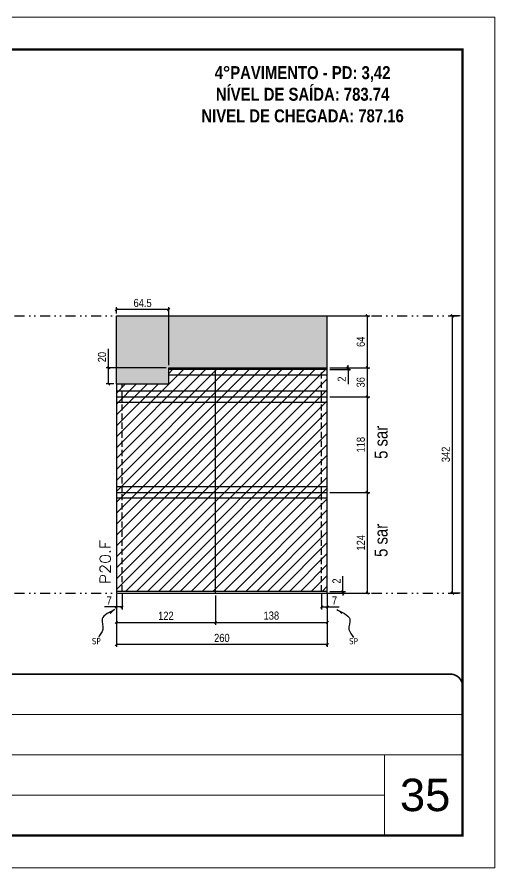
# Model space of a CAD drawing. Extents: x 14400 to 27878, y -21631 to 6985.
# Drawn here: x 18479 to 19068, y -3254 to -2204 of the extents above; entities that cross this region are included whole.
import ezdxf

# ---------------------------------------------------------------- set-up
doc = ezdxf.new("R2010")
doc.units = 0
for name, pattern in [('CONTINUO', [0]), ('DASHED', [0.75, 0.5, -0.25]), ('DIVIDE2', [0.625, 0.25, -0.125, 0, -0.125, 0, -0.125]), ('HIDDEN', [0.375, 0.25, -0.125])]:
    doc.linetypes.add(name, pattern=pattern)
for name, color, linetype, lineweight in [('CARIMBO', 255, 'Continuous', 9), ('Folhas', 255, 'Continuous', 9), ('Hachura', 251, 'Continuous', 9), ('SARRAFO DE PRESSAO', 251, 'DASHED', 9), ('Texto Seção', 7, 'Continuous', 15)]:
    doc.layers.add(name, color=color, linetype=linetype, lineweight=lineweight)
for name, color, linetype in [('COTA', 241, 'Continuous'), ('NOMENCLATURA', 7, 'Continuous'), ('Nível', 160, 'Continuous'), ('Painéis', 200, 'Continuous'), ('SARR_2.2x7', 40, 'Continuous'), ('Sarrafo de Pressão', 42, 'HIDDEN'), ('texto', 7, 'Continuous')]:
    doc.layers.add(name, color=color, linetype=linetype)
doc.styles.add('ARIAL', font='arial.ttf')
doc.styles.add('ARIAL_NARROW', font='ARIALN.TTF', dxfattribs={"height": 0.2})
doc.styles.add('COTA TECNICA', font='techl___.ttf', dxfattribs={"height": 10})
doc.styles.add('COTA TECNICA-50', font='techl___.ttf', dxfattribs={"height": 10})
doc.styles.add('REGUA-120', font='ROMANS.shx', dxfattribs={"height": 15})
doc.styles.add('ROMANC', font='techb___.ttf', dxfattribs={"height": 2.5})
doc.styles.get("Standard").update_dxf_attribs({"font": 'arial.ttf'})
doc.dimstyles.new('COTA PAINEL-50', dxfattribs={"dimtxt": 10, "dimasz": 3, "dimexe": 3, "dimexo": 3, "dimgap": 3, "dimtad": 1, "dimdec": 1, "dimzin": 12, "dimdsep": 46, "dimtxsty": 'COTA TECNICA-50', "dimblk1": 'OBLIQUE', "dimblk2": 'OBLIQUE', "dimsah": 1, "dimcen": 0.9, "dimclrd": 4, "dimclre": 4, "dimclrt": 240, "dimadec": 1, "dimazin": 3, "dimtfac": 1, "dimtdec": 1, "dimtmove": 0, "dimatfit": 3, "dimfxl": 1, "dimtolj": 1, "dimtzin": 12, "dimarcsym": 0})
doc.dimstyles.new('PAINEL', dxfattribs={"dimtxt": 10, "dimasz": 3, "dimexe": 3, "dimexo": 3, "dimgap": 3, "dimtad": 1, "dimdec": 1, "dimzin": 12, "dimdsep": 46, "dimtxsty": 'COTA TECNICA', "dimblk1": 'OBLIQUE', "dimblk2": 'OBLIQUE', "dimsah": 1, "dimcen": 0.9, "dimclrd": 4, "dimclre": 4, "dimclrt": 240, "dimadec": 1, "dimazin": 3, "dimtfac": 1, "dimtdec": 1, "dimtmove": 0, "dimatfit": 3, "dimfxl": 1, "dimtolj": 1, "dimtzin": 12, "dimarcsym": 0})
doc.dimstyles.get("Standard").update_dxf_attribs({"dimtxt": 0.18, "dimasz": 0.18, "dimexe": 0.18, "dimexo": 0.0625, "dimgap": 0.09, "dimtad": 0, "dimtih": 1, "dimtoh": 1, "dimdec": 4, "dimzin": 0, "dimdsep": 46, "dimtxsty": 'Standard', "dimcen": 0.09, "dimadec": 0, "dimazin": 0, "dimtfac": 1, "dimtdec": 4, "dimtofl": 0, "dimtmove": 0, "dimatfit": 3, "dimfxl": 1, "dimtolj": 1, "dimtzin": 0, "dimarcsym": 0})

# ---------------------------------------------------------------- blocks, each defined once
blk = doc.blocks.new('9999999999')
at = {"color": 30, "linetype": 'CONTINUO'}
for p, q in [((98564.6, 34379.6), (99584, 34379.6)), ((98564.6, 34329.8), (99488, 34329.8)), ((99584, 34329.8), (99488, 34329.8)), ((99488, 34329.8), (99488, 34230.2)), ((98564.6, 34280), (99488, 34280))]:
    blk.add_line(p, q, dxfattribs=at)
at = {"color": 30, "linetype": 'CONTINUO', "const_width": 2}
blk.add_lwpolyline([(99584, 34230.2), (99584, 34414.4, 0.414214), (99569, 34429.4), (98229, 34429.4, 0.414214), (98214, 34414.4), (98214, 34245.2, 0.414214), (98229, 34230.2), (99584, 34230.2)], format="xyb", dxfattribs=at)
at = {"layer": 'Folhas'}
blk.add_lwpolyline([(98139, 34190.2), (99624, 34190.2), (99624, 35240.2), (98139, 35240.2)], close=True, dxfattribs=at)
at = {"layer": 'Folhas', "color": 30, "const_width": 3}
blk.add_lwpolyline([(98214, 34230.2), (99584, 34230.2), (99584, 35200.2), (98214, 35200.2)], close=True, dxfattribs=at)
blk = doc.blocks.new('_Oblique')
at = {"color": 0, "linetype": 'ByBlock', "lineweight": -2}
blk.add_line((-0.5, -0.5), (0.5, 0.5), dxfattribs=at)
blk = doc.blocks.new('*D1175')
at = {"layer": 'COTA', "color": 4, "lineweight": -2, "transparency": 16777216}
for p, q in [((18601.8, -2915.6), (18601.8, -2981.2)), ((18861.8, -2915.6), (18861.8, -2981.2)), ((18861.8, -2978.2), (18601.8, -2978.2))]:
    blk.add_line(p, q, dxfattribs=at)
at = {"layer": 'Defpoints', "color": 0, "transparency": 16777216}
for p in [(18601.8, -2912.6), (18861.8, -2912.6), (18601.8, -2978.2)]:
    blk.add_point(p, dxfattribs=at)
at = {"layer": 'COTA', "color": 4, "lineweight": -2, "transparency": 16777216, "xscale": 3, "yscale": 3, "zscale": 3, "rotation": 180}
blk.add_blockref('_Oblique', (18601.8, -2978.2), dxfattribs=at)
at = {"layer": 'COTA', "color": 4, "lineweight": -2, "transparency": 16777216, "xscale": 3, "yscale": 3, "zscale": 3}
blk.add_blockref('_Oblique', (18861.8, -2978.2), dxfattribs=at)
at = {"layer": 'COTA', "color": 240, "transparency": 16777216, "insert": (18731.8, -2970.1), "char_height": 10, "attachment_point": 5, "style": 'COTA TECNICA'}
blk.add_mtext('\\A1;260', dxfattribs=at)
blk = doc.blocks.new('*D1176')
at = {"layer": 'COTA', "color": 4, "lineweight": -2, "transparency": 16777216}
for p, q in [((18854.8, -2915.6), (18854.8, -2934.8)), ((18861.8, -2917.6), (18861.8, -2934.8)), ((18854.8, -2931.8), (18861.8, -2931.8)), ((18861.8, -2931.8), (18876.5, -2931.8))]:
    blk.add_line(p, q, dxfattribs=at)
at = {"layer": 'Defpoints', "color": 0, "transparency": 16777216}
for p in [(18854.8, -2912.6), (18861.8, -2914.6), (18861.8, -2931.8)]:
    blk.add_point(p, dxfattribs=at)
at = {"layer": 'COTA', "color": 4, "lineweight": -2, "transparency": 16777216, "xscale": 3, "yscale": 3, "zscale": 3, "rotation": 180}
blk.add_blockref('_Oblique', (18854.8, -2931.8), dxfattribs=at)
at = {"layer": 'COTA', "color": 4, "lineweight": -2, "transparency": 16777216, "xscale": 3, "yscale": 3, "zscale": 3}
blk.add_blockref('_Oblique', (18861.8, -2931.8), dxfattribs=at)
at = {"layer": 'COTA', "color": 240, "transparency": 16777216, "insert": (18870.7, -2923.8), "char_height": 10, "attachment_point": 5, "style": 'COTA TECNICA-50'}
blk.add_mtext('\\A1;7', dxfattribs=at)
blk = doc.blocks.new('*D1177')
at = {"layer": 'COTA', "color": 4, "lineweight": -2, "transparency": 16777216}
for p, q in [((18601.8, -2917.6), (18601.8, -2934.8)), ((18608.8, -2915.6), (18608.8, -2934.8)), ((18601.8, -2931.8), (18587.1, -2931.8)), ((18608.8, -2931.8), (18601.8, -2931.8))]:
    blk.add_line(p, q, dxfattribs=at)
at = {"layer": 'Defpoints', "color": 0, "transparency": 16777216}
for p in [(18601.8, -2914.6), (18608.8, -2912.6), (18601.8, -2931.8)]:
    blk.add_point(p, dxfattribs=at)
at = {"layer": 'COTA', "color": 4, "lineweight": -2, "transparency": 16777216, "xscale": 3, "yscale": 3, "zscale": 3, "rotation": 180}
blk.add_blockref('_Oblique', (18601.8, -2931.8), dxfattribs=at)
at = {"layer": 'COTA', "color": 4, "lineweight": -2, "transparency": 16777216, "xscale": 3, "yscale": 3, "zscale": 3}
blk.add_blockref('_Oblique', (18608.8, -2931.8), dxfattribs=at)
at = {"layer": 'COTA', "color": 240, "transparency": 16777216, "insert": (18592.9, -2923.8), "char_height": 10, "attachment_point": 5, "style": 'COTA TECNICA-50'}
blk.add_mtext('\\A1;7', dxfattribs=at)
blk = doc.blocks.new('*D1178')
at = {"layer": 'COTA', "color": 4, "lineweight": -2, "transparency": 16777216}
for p, q in [((18881.1, -2912.6), (18881.1, -2893.8)), ((18864.8, -2912.6), (18884.1, -2912.6)), ((18864.8, -2914.6), (18884.1, -2914.6)), ((18881.1, -2914.6), (18881.1, -2912.6)), ((18881.1, -2914.6), (18881.1, -2917.6))]:
    blk.add_line(p, q, dxfattribs=at)
at = {"layer": 'Defpoints', "color": 0, "transparency": 16777216}
for p in [(18861.8, -2912.6), (18861.8, -2914.6), (18881.1, -2914.6)]:
    blk.add_point(p, dxfattribs=at)
at = {"layer": 'COTA', "color": 4, "lineweight": -2, "transparency": 16777216, "xscale": 3, "yscale": 3, "zscale": 3}
for p, rotation in [((18881.1, -2912.6), 270), ((18881.1, -2914.6), 90)]:
    blk.add_blockref('_Oblique', p, dxfattribs=dict(at, rotation=rotation))
at = {"layer": 'COTA', "color": 240, "transparency": 16777216, "insert": (18873.1, -2899.8), "char_height": 10, "attachment_point": 5, "rotation": 90, "style": 'COTA TECNICA-50'}
blk.add_mtext('\\A1;2', dxfattribs=at)
blk = doc.blocks.new('*D1187')
at = {"layer": 'COTA', "color": 4, "lineweight": -2, "transparency": 16777216}
for p, q in [((18723.8, -2917.6), (18723.8, -2953.8)), ((18861.8, -2917.6), (18861.8, -2953.8)), ((18723.8, -2950.8), (18861.8, -2950.8))]:
    blk.add_line(p, q, dxfattribs=at)
at = {"layer": 'Defpoints', "color": 0, "transparency": 16777216}
for p in [(18723.8, -2914.6), (18861.8, -2914.6), (18861.8, -2950.8)]:
    blk.add_point(p, dxfattribs=at)
at = {"layer": 'COTA', "color": 4, "lineweight": -2, "transparency": 16777216, "xscale": 3, "yscale": 3, "zscale": 3, "rotation": 180}
blk.add_blockref('_Oblique', (18723.8, -2950.8), dxfattribs=at)
at = {"layer": 'COTA', "color": 4, "lineweight": -2, "transparency": 16777216, "xscale": 3, "yscale": 3, "zscale": 3}
blk.add_blockref('_Oblique', (18861.8, -2950.8), dxfattribs=at)
at = {"layer": 'COTA', "color": 240, "transparency": 16777216, "insert": (18792.8, -2942.5), "char_height": 10, "attachment_point": 5, "style": 'COTA TECNICA'}
blk.add_mtext('\\A1;138', dxfattribs=at)
blk = doc.blocks.new('*D1188')
at = {"layer": 'COTA', "color": 4, "lineweight": -2, "transparency": 16777216}
for p, q in [((18601.8, -2917.6), (18601.8, -2953.8)), ((18723.8, -2917.6), (18723.8, -2953.8)), ((18601.8, -2950.8), (18723.8, -2950.8))]:
    blk.add_line(p, q, dxfattribs=at)
at = {"layer": 'Defpoints', "color": 0, "transparency": 16777216}
for p in [(18601.8, -2914.6), (18723.8, -2914.6), (18723.8, -2950.8)]:
    blk.add_point(p, dxfattribs=at)
at = {"layer": 'COTA', "color": 4, "lineweight": -2, "transparency": 16777216, "xscale": 3, "yscale": 3, "zscale": 3, "rotation": 180}
blk.add_blockref('_Oblique', (18601.8, -2950.8), dxfattribs=at)
at = {"layer": 'COTA', "color": 4, "lineweight": -2, "transparency": 16777216, "xscale": 3, "yscale": 3, "zscale": 3}
blk.add_blockref('_Oblique', (18723.8, -2950.8), dxfattribs=at)
at = {"layer": 'COTA', "color": 240, "transparency": 16777216, "insert": (18662.8, -2942.7), "char_height": 10, "attachment_point": 5, "style": 'COTA TECNICA'}
blk.add_mtext('\\A1;122', dxfattribs=at)
blk = doc.blocks.new('*D1186')
at = {"layer": 'COTA', "color": 4, "lineweight": -2, "transparency": 16777216}
for p, q in [((18864.8, -2790.6), (18914.2, -2790.6)), ((18911.2, -2914.6), (18911.2, -2790.6)), ((18864.8, -2914.6), (18914.2, -2914.6))]:
    blk.add_line(p, q, dxfattribs=at)
at = {"layer": 'Defpoints', "color": 0, "transparency": 16777216}
for p in [(18861.8, -2790.6), (18911.2, -2790.6), (18861.8, -2914.6)]:
    blk.add_point(p, dxfattribs=at)
at = {"layer": 'COTA', "color": 4, "lineweight": -2, "transparency": 16777216, "xscale": 3, "yscale": 3, "zscale": 3}
for p, rotation in [((18911.2, -2790.6), 90), ((18911.2, -2914.6), 270)]:
    blk.add_blockref('_Oblique', p, dxfattribs=dict(at, rotation=rotation))
at = {"layer": 'COTA', "color": 240, "transparency": 16777216, "insert": (18903.1, -2852.6), "char_height": 10, "attachment_point": 5, "rotation": 90, "style": 'COTA TECNICA'}
blk.add_mtext('\\A1;124', dxfattribs=at)
blk = doc.blocks.new('*D1630')
at = {"layer": 'COTA', "color": 4, "lineweight": -2, "transparency": 16777216}
for p, q in [((18864.8, -2572.6), (18914.2, -2572.6)), ((18911.2, -2636.6), (18911.2, -2572.6)), ((18864.8, -2636.6), (18914.2, -2636.6))]:
    blk.add_line(p, q, dxfattribs=at)
at = {"layer": 'Defpoints', "color": 0, "transparency": 16777216}
for p in [(18861.8, -2572.6), (18911.2, -2572.6), (18861.8, -2636.6)]:
    blk.add_point(p, dxfattribs=at)
at = {"layer": 'COTA', "color": 4, "lineweight": -2, "transparency": 16777216, "xscale": 3, "yscale": 3, "zscale": 3}
for p, rotation in [((18911.2, -2572.6), 90), ((18911.2, -2636.6), 270)]:
    blk.add_blockref('_Oblique', p, dxfattribs=dict(at, rotation=rotation))
at = {"layer": 'COTA', "color": 240, "transparency": 16777216, "insert": (18903.1, -2604.6), "char_height": 10, "attachment_point": 5, "rotation": 90, "style": 'COTA TECNICA'}
blk.add_mtext('\\A1;64', dxfattribs=at)
blk = doc.blocks.new('*D1665')
at = {"layer": 'COTA', "color": 4, "lineweight": -2, "transparency": 16777216}
for p, q in [((18864.8, -2672.6), (18914.2, -2672.6)), ((18911.2, -2790.6), (18911.2, -2672.6)), ((18864.8, -2790.6), (18914.2, -2790.6))]:
    blk.add_line(p, q, dxfattribs=at)
at = {"layer": 'Defpoints', "color": 0, "transparency": 16777216}
for p in [(18861.8, -2672.6), (18911.2, -2672.6), (18861.8, -2790.6)]:
    blk.add_point(p, dxfattribs=at)
at = {"layer": 'COTA', "color": 4, "lineweight": -2, "transparency": 16777216, "xscale": 3, "yscale": 3, "zscale": 3}
for p, rotation in [((18911.2, -2672.6), 90), ((18911.2, -2790.6), 270)]:
    blk.add_blockref('_Oblique', p, dxfattribs=dict(at, rotation=rotation))
at = {"layer": 'COTA', "color": 240, "transparency": 16777216, "insert": (18903.1, -2731.6), "char_height": 10, "attachment_point": 5, "rotation": 90, "style": 'COTA TECNICA'}
blk.add_mtext('\\A1;118', dxfattribs=at)
blk = doc.blocks.new('*D1945')
at = {"layer": 'COTA', "color": 4, "lineweight": -2, "transparency": 16777216}
for p, q in [((19025.5, -2572.6), (19013.1, -2572.6)), ((19016.1, -2914.6), (19016.1, -2572.6)), ((19025.5, -2914.6), (19013.1, -2914.6))]:
    blk.add_line(p, q, dxfattribs=at)
at = {"layer": 'Defpoints', "color": 0, "transparency": 16777216}
for p in [(19016.1, -2572.6), (19028.5, -2572.6), (19028.5, -2914.6)]:
    blk.add_point(p, dxfattribs=at)
at = {"layer": 'COTA', "color": 4, "lineweight": -2, "transparency": 16777216, "xscale": 3, "yscale": 3, "zscale": 3}
for p, rotation in [((19016.1, -2572.6), 90), ((19016.1, -2914.6), 270)]:
    blk.add_blockref('_Oblique', p, dxfattribs=dict(at, rotation=rotation))
at = {"layer": 'COTA', "color": 240, "transparency": 16777216, "insert": (19007.9, -2743.6), "char_height": 10, "attachment_point": 5, "rotation": 90, "style": 'COTA TECNICA'}
blk.add_mtext('\\A1;342', dxfattribs=at)
blk = doc.blocks.new('*D1953')
at = {"layer": 'COTA', "color": 4, "lineweight": -2, "transparency": 16777216}
for p, q in [((18864.8, -2636.6), (18914.2, -2636.6)), ((18911.2, -2672.6), (18911.2, -2636.6)), ((18864.8, -2672.6), (18914.2, -2672.6))]:
    blk.add_line(p, q, dxfattribs=at)
at = {"layer": 'Defpoints', "color": 0, "transparency": 16777216}
for p in [(18861.8, -2636.6), (18911.2, -2636.6), (18861.8, -2672.6)]:
    blk.add_point(p, dxfattribs=at)
at = {"layer": 'COTA', "color": 4, "lineweight": -2, "transparency": 16777216, "xscale": 3, "yscale": 3, "zscale": 3}
for p, rotation in [((18911.2, -2636.6), 90), ((18911.2, -2672.6), 270)]:
    blk.add_blockref('_Oblique', p, dxfattribs=dict(at, rotation=rotation))
at = {"layer": 'COTA', "color": 240, "transparency": 16777216, "insert": (18903, -2654.6), "char_height": 10, "attachment_point": 5, "rotation": 90, "style": 'COTA TECNICA'}
blk.add_mtext('\\A1;36', dxfattribs=at)
blk = doc.blocks.new('*D2197')
at = {"layer": 'COTA', "color": 4, "lineweight": -2, "transparency": 16777216}
for p, q in [((18887.5, -2636.6), (18887.5, -2633.6)), ((18864.8, -2636.6), (18890.5, -2636.6)), ((18864.8, -2638.6), (18890.5, -2638.6)), ((18887.5, -2636.6), (18887.5, -2638.6)), ((18887.5, -2638.6), (18887.5, -2656.7))]:
    blk.add_line(p, q, dxfattribs=at)
at = {"layer": 'Defpoints', "color": 0, "transparency": 16777216}
for p in [(18861.8, -2636.6), (18861.8, -2638.6), (18887.5, -2638.6)]:
    blk.add_point(p, dxfattribs=at)
at = {"layer": 'COTA', "color": 4, "lineweight": -2, "transparency": 16777216, "xscale": 3, "yscale": 3, "zscale": 3}
for p, rotation in [((18887.5, -2636.6), 270), ((18887.5, -2638.6), 90)]:
    blk.add_blockref('_Oblique', p, dxfattribs=dict(at, rotation=rotation))
at = {"layer": 'COTA', "color": 240, "transparency": 16777216, "insert": (18879.5, -2650.6), "char_height": 10, "attachment_point": 5, "rotation": 90, "style": 'COTA TECNICA'}
blk.add_mtext('\\A1;2', dxfattribs=at)
blk = doc.blocks.new('*D4476')
at = {"layer": 'COTA', "color": 4, "lineweight": -2, "transparency": 16777216}
for p, q in [((18601.8, -2569.6), (18601.8, -2561.9)), ((18666.3, -2633.6), (18666.3, -2561.9)), ((18666.3, -2564.9), (18601.8, -2564.9))]:
    blk.add_line(p, q, dxfattribs=at)
at = {"layer": 'Defpoints', "color": 0, "transparency": 16777216}
for p in [(18601.8, -2564.9), (18601.8, -2572.6), (18666.3, -2636.6)]:
    blk.add_point(p, dxfattribs=at)
at = {"layer": 'COTA', "color": 4, "lineweight": -2, "transparency": 16777216, "xscale": 3, "yscale": 3, "zscale": 3, "rotation": 180}
blk.add_blockref('_Oblique', (18601.8, -2564.9), dxfattribs=at)
at = {"layer": 'COTA', "color": 4, "lineweight": -2, "transparency": 16777216, "xscale": 3, "yscale": 3, "zscale": 3}
blk.add_blockref('_Oblique', (18666.3, -2564.9), dxfattribs=at)
at = {"layer": 'COTA', "color": 240, "transparency": 16777216, "insert": (18634.1, -2556.8), "char_height": 10, "attachment_point": 5, "style": 'COTA TECNICA'}
blk.add_mtext('\\A1;64.5', dxfattribs=at)
blk = doc.blocks.new('*D4477')
at = {"layer": 'COTA', "color": 4, "lineweight": -2, "transparency": 16777216}
for p, q in [((18592.2, -2636.6), (18592.2, -2613.4)), ((18663.3, -2636.6), (18589.2, -2636.6)), ((18592.2, -2656.6), (18592.2, -2636.6)), ((18598.8, -2656.6), (18589.2, -2656.6))]:
    blk.add_line(p, q, dxfattribs=at)
at = {"layer": 'Defpoints', "color": 0, "transparency": 16777216}
for p in [(18592.2, -2636.6), (18666.3, -2636.6), (18601.8, -2656.6)]:
    blk.add_point(p, dxfattribs=at)
at = {"layer": 'COTA', "color": 4, "lineweight": -2, "transparency": 16777216, "xscale": 3, "yscale": 3, "zscale": 3}
for p, rotation in [((18592.2, -2636.6), 90), ((18592.2, -2656.6), 270)]:
    blk.add_blockref('_Oblique', p, dxfattribs=dict(at, rotation=rotation))
at = {"layer": 'COTA', "color": 240, "transparency": 16777216, "insert": (18584.1, -2623.5), "char_height": 10, "attachment_point": 5, "rotation": 90, "style": 'COTA TECNICA'}
blk.add_mtext('\\A1;20', dxfattribs=at)

msp = doc.modelspace()

# ---------------------------------------------------------------- hatches: boundary and pattern name
at = {"layer": 'COTA'}
h = msp.add_hatch(dxfattribs=at)
h.set_pattern_fill('AR-CONC', color=256, scale=0.03)
h.paths.add_polyline_path([(18861.8, -2572.59), (18601.8, -2572.59), (18601.8, -2656.59), (18666.3, -2656.59), (18666.3, -2636.59), (18861.8, -2636.59)])
at = {"layer": 'Hachura', "linetype": 'ByBlock'}
h = msp.add_hatch(dxfattribs=at)
h.set_pattern_fill('ANSI31', color=256, scale=3)
h.paths.add_polyline_path([(17785.91, -2636.59), (17766.91, -2636.59), (17766.91, -2798.59), (17785.91, -2798.59)])
h.paths.add_polyline_path([(17785.91, -2798.59), (17766.91, -2798.59), (17766.91, -2912.59), (17785.91, -2912.59)])
h.paths.add_polyline_path([(17984.47, -2636.61), (17960.47, -2636.61), (17960.47, -2798.61), (17984.47, -2798.61)])
h.paths.add_polyline_path([(17984.47, -2798.61), (17960.47, -2798.61), (17960.47, -2912.59), (17984.47, -2912.59)])
h.paths.add_polyline_path([(18389.98, -2790.59), (18159.98, -2790.59), (18159.98, -2912.59), (18389.98, -2912.59)])
h.paths.add_polyline_path([(18389.98, -2672.59), (18159.98, -2672.59), (18159.98, -2790.59), (18389.98, -2790.59)])
h.paths.add_polyline_path([(18355.98, -2572.59), (18159.98, -2572.59), (18159.98, -2672.59), (18389.98, -2672.59), (18389.98, -2656.59), (18355.98, -2656.59)])
h.paths.add_polyline_path([(18723.8, -2638.59), (18666.3, -2638.59), (18666.3, -2656.59), (18601.8, -2656.59), (18601.8, -2672.59), (18723.8, -2672.59)])
h.paths.add_polyline_path([(18861.8, -2672.59), (18723.8, -2672.59), (18723.8, -2790.59), (18861.8, -2790.59)])
h.paths.add_polyline_path([(18861.8, -2638.59), (18723.8, -2638.59), (18723.8, -2672.59), (18861.8, -2672.59)])
h.paths.add_polyline_path([(18723.8, -2672.59), (18601.8, -2672.59), (18601.8, -2790.59), (18723.8, -2790.59)])
h.paths.add_polyline_path([(18723.8, -2790.59), (18601.8, -2790.59), (18601.8, -2912.59), (18723.8, -2912.59)])
h.paths.add_polyline_path([(18861.8, -2790.59), (18723.8, -2790.59), (18723.8, -2912.59), (18861.8, -2912.59)])

# ---------------------------------------------------------------- linework, layer by layer
at = {"layer": 'COTA'}
for p, q in [((18601.8, -2572.59), (18861.8, -2572.59)), ((18601.8, -2656.59), (18601.8, -2572.59)), ((18861.8, -2636.59), (18861.8, -2572.59))]:
    msp.add_line(p, q, dxfattribs=at)
at = {"layer": 'Nível', "color": 4, "linetype": 'DIVIDE2', "ltscale": 50}
for p, q in [((17658.47, -2572.59), (19028.47, -2572.59)), ((17658.47, -2914.59), (19028.47, -2914.59))]:
    msp.add_line(p, q, dxfattribs=at)
at = {"layer": 'Painéis'}
for p, q in [((18666.3, -2636.59), (18861.8, -2636.59)), ((18666.3, -2656.59), (18666.3, -2636.59)), ((18666.3, -2638.59), (18861.8, -2638.59)), ((18723.8, -2914.59), (18723.8, -2636.59)), ((18861.8, -2912.59), (18861.8, -2636.59)), ((18601.8, -2656.59), (18601.8, -2912.59)), ((18601.8, -2656.59), (18666.3, -2656.59)), ((18601.8, -2672.59), (18861.8, -2672.59)), ((18601.8, -2790.59), (18861.8, -2790.59))]:
    msp.add_line(p, q, dxfattribs=at)
msp.add_lwpolyline([(18861.8, -2912.59), (18601.8, -2912.59), (18601.8, -2914.59), (18861.8, -2914.59)], close=True, dxfattribs=at)
at = {"layer": 'SARR_2.2x7'}
for p, q in [((18861.8, -2645.59), (18666.3, -2645.59)), ((18861.8, -2665.59), (18601.8, -2665.59)), ((18861.8, -2679.59), (18601.8, -2679.59)), ((18861.8, -2783.59), (18601.8, -2783.59)), ((18861.8, -2797.59), (18601.8, -2797.59))]:
    msp.add_line(p, q, dxfattribs=at)
at = {"layer": 'Sarrafo de Pressão', "ltscale": 30}
for p, q in [((18854.8, -2672.59), (18854.8, -2636.59)), ((18608.8, -2672.59), (18608.8, -2656.59)), ((18608.8, -2790.59), (18608.8, -2672.59)), ((18854.8, -2790.59), (18854.8, -2672.59)), ((18608.8, -2912.59), (18608.8, -2790.59)), ((18854.8, -2912.59), (18854.8, -2790.59))]:
    msp.add_line(p, q, dxfattribs=at)

# ---------------------------------------------------------------- block references
at = {"layer": 'SARRAFO DE PRESSAO', "color": 6, "linetype": 'ByBlock'}
msp.add_blockref('9999999999', (-80555.51, -37444.08), dxfattribs=at)

# ---------------------------------------------------------------- texts
at = {"layer": 'CARIMBO', "style": 'ARIAL'}
msp.add_text('35', height=40, dxfattribs=at).set_placement((18951.33, -3183.73))
at = {"layer": 'NOMENCLATURA', "style": 'ARIAL_NARROW'}
for p in [(18936.05, -2749.07), (18936.05, -2870.07)]:
    msp.add_text('5 sar', height=16, rotation=90, dxfattribs=at).set_placement(p)
at = {"layer": 'NOMENCLATURA', "color": 2, "insert": (18831.31, -2237.81), "char_height": 16, "attachment_point": 2, "style": 'ROMANC'}
msp.add_mtext_dynamic_manual_height_columns('\\P4°PAVIMENTO - PD: 3,42\\PNÍVEL DE SAÍDA: 783.74\\PNIVEL DE CHEGADA: 787.16', width=432.3511, gutter_width=1, heights=[0], dxfattribs=at)
at = {"layer": 'texto', "color": 0, "char_height": 7.5, "attachment_point": 5}
for insert in [(18577.03, -2974.08), (18894.05, -2974.08)]:
    msp.add_mtext('{\\fTahoma|b0|i0|c0|p34;\\C4;SP}', dxfattribs=dict(at, insert=insert))
at = {"layer": 'Texto Seção', "style": 'REGUA-120', "width": 1.1}
msp.add_text('P20.F', height=13, rotation=90, dxfattribs=at).set_placement((18594.55, -2903.83))

# ---------------------------------------------------------------- dimensions: what is measured, and where the dimension line sits
at = {"layer": 'COTA'}
for base, p1, p2, dimstyle, picture, middle in [((18601.8, -2564.92), (18666.3, -2636.59), (18601.8, -2572.59), 'PAINEL', '*D4476', (18634.05, -2556.81)), ((18723.8, -2950.77), (18601.8, -2914.59), (18723.8, -2914.59), 'PAINEL', '*D1188', (18662.8, -2942.71)), ((18861.8, -2931.83), (18854.8, -2912.59), (18861.8, -2914.59), 'COTA PAINEL-50', '*D1176', (18870.67, -2923.76))]:
    dim = msp.add_linear_dim(base=base, p1=p1, p2=p2, dimstyle=dimstyle, dxfattribs=at)
    dim.commit()
    dim.dimension.update_dxf_attribs({"geometry": picture, "text_midpoint": middle})
for base, p1, p2, angle, dimstyle, picture, middle in [((18911.17, -2572.59), (18861.8, -2636.59), (18861.8, -2572.59), 90, 'PAINEL', '*D1630', (18903.07, -2604.59)), ((19016.09, -2572.59), (19028.47, -2914.59), (19028.47, -2572.59), 90, 'PAINEL', '*D1945', (19007.87, -2743.59)), ((18592.2, -2636.59), (18601.8, -2656.59), (18666.3, -2636.59), 90, 'PAINEL', '*D4477', (18584.1, -2623.49)), ((18887.46, -2638.59), (18861.8, -2636.59), (18861.8, -2638.59), 90, 'PAINEL', '*D2197', (18879.46, -2650.65)), ((18911.17, -2636.59), (18861.8, -2672.59), (18861.8, -2636.59), 90, 'PAINEL', '*D1953', (18902.95, -2654.59)), ((18911.17, -2672.59), (18861.8, -2790.59), (18861.8, -2672.59), 90, 'PAINEL', '*D1665', (18903.08, -2731.59)), ((18911.17, -2790.59), (18861.8, -2914.59), (18861.8, -2790.59), 90, 'PAINEL', '*D1186', (18903.1, -2852.59)), ((18601.8, -2931.83), (18608.8, -2912.59), (18601.8, -2914.59), 180, 'COTA PAINEL-50', '*D1177', (18592.94, -2923.76))]:
    dim = msp.add_linear_dim(base=base, p1=p1, p2=p2, angle=angle, dimstyle=dimstyle, dxfattribs=at)
    dim.commit()
    dim.dimension.update_dxf_attribs({"geometry": picture, "text_midpoint": middle})
dim = msp.add_linear_dim(base=(18881.06, -2914.59), p1=(18861.8, -2912.59), p2=(18861.8, -2914.59), angle=90, dimstyle='COTA PAINEL-50', dxfattribs=at)
dim.commit()
dim.dimension.update_dxf_attribs({"geometry": '*D1178', "text_midpoint": (18881.06, -2899.84), "dimtype": 160})
dim = msp.add_linear_dim(base=(18601.8, -2978.21), p1=(18861.8, -2912.59), p2=(18601.8, -2912.59), angle=180, dimstyle='PAINEL', override={"dimarcsym": 2}, dxfattribs=at)
dim.commit()
dim.dimension.update_dxf_attribs({"geometry": '*D1175', "text_midpoint": (18731.8, -2970.11)})
dim = msp.add_linear_dim(base=(18861.8, -2950.77), p1=(18723.8, -2914.59), p2=(18861.8, -2914.59), dimstyle='PAINEL', override={"dimtmove": 1}, dxfattribs=at)
dim.commit()
dim.dimension.update_dxf_attribs({"geometry": '*D1187', "text_midpoint": (18792.8, -2942.53)})

# ---------------------------------------------------------------- leaders
at = {"layer": 'COTA', "path_type": 1}
for points in [[(18599.97, -2934.77), (18584.19, -2946.61), (18585.11, -2959.61), (18579.56, -2969.39)], [(18873.63, -2934.77), (18889.42, -2946.61), (18888.49, -2959.61), (18894.04, -2969.39)]]:
    msp.add_leader(points, dimstyle='Standard', override={"dimasz": 8}, dxfattribs=at)

doc.saveas('drawing.dxf')
